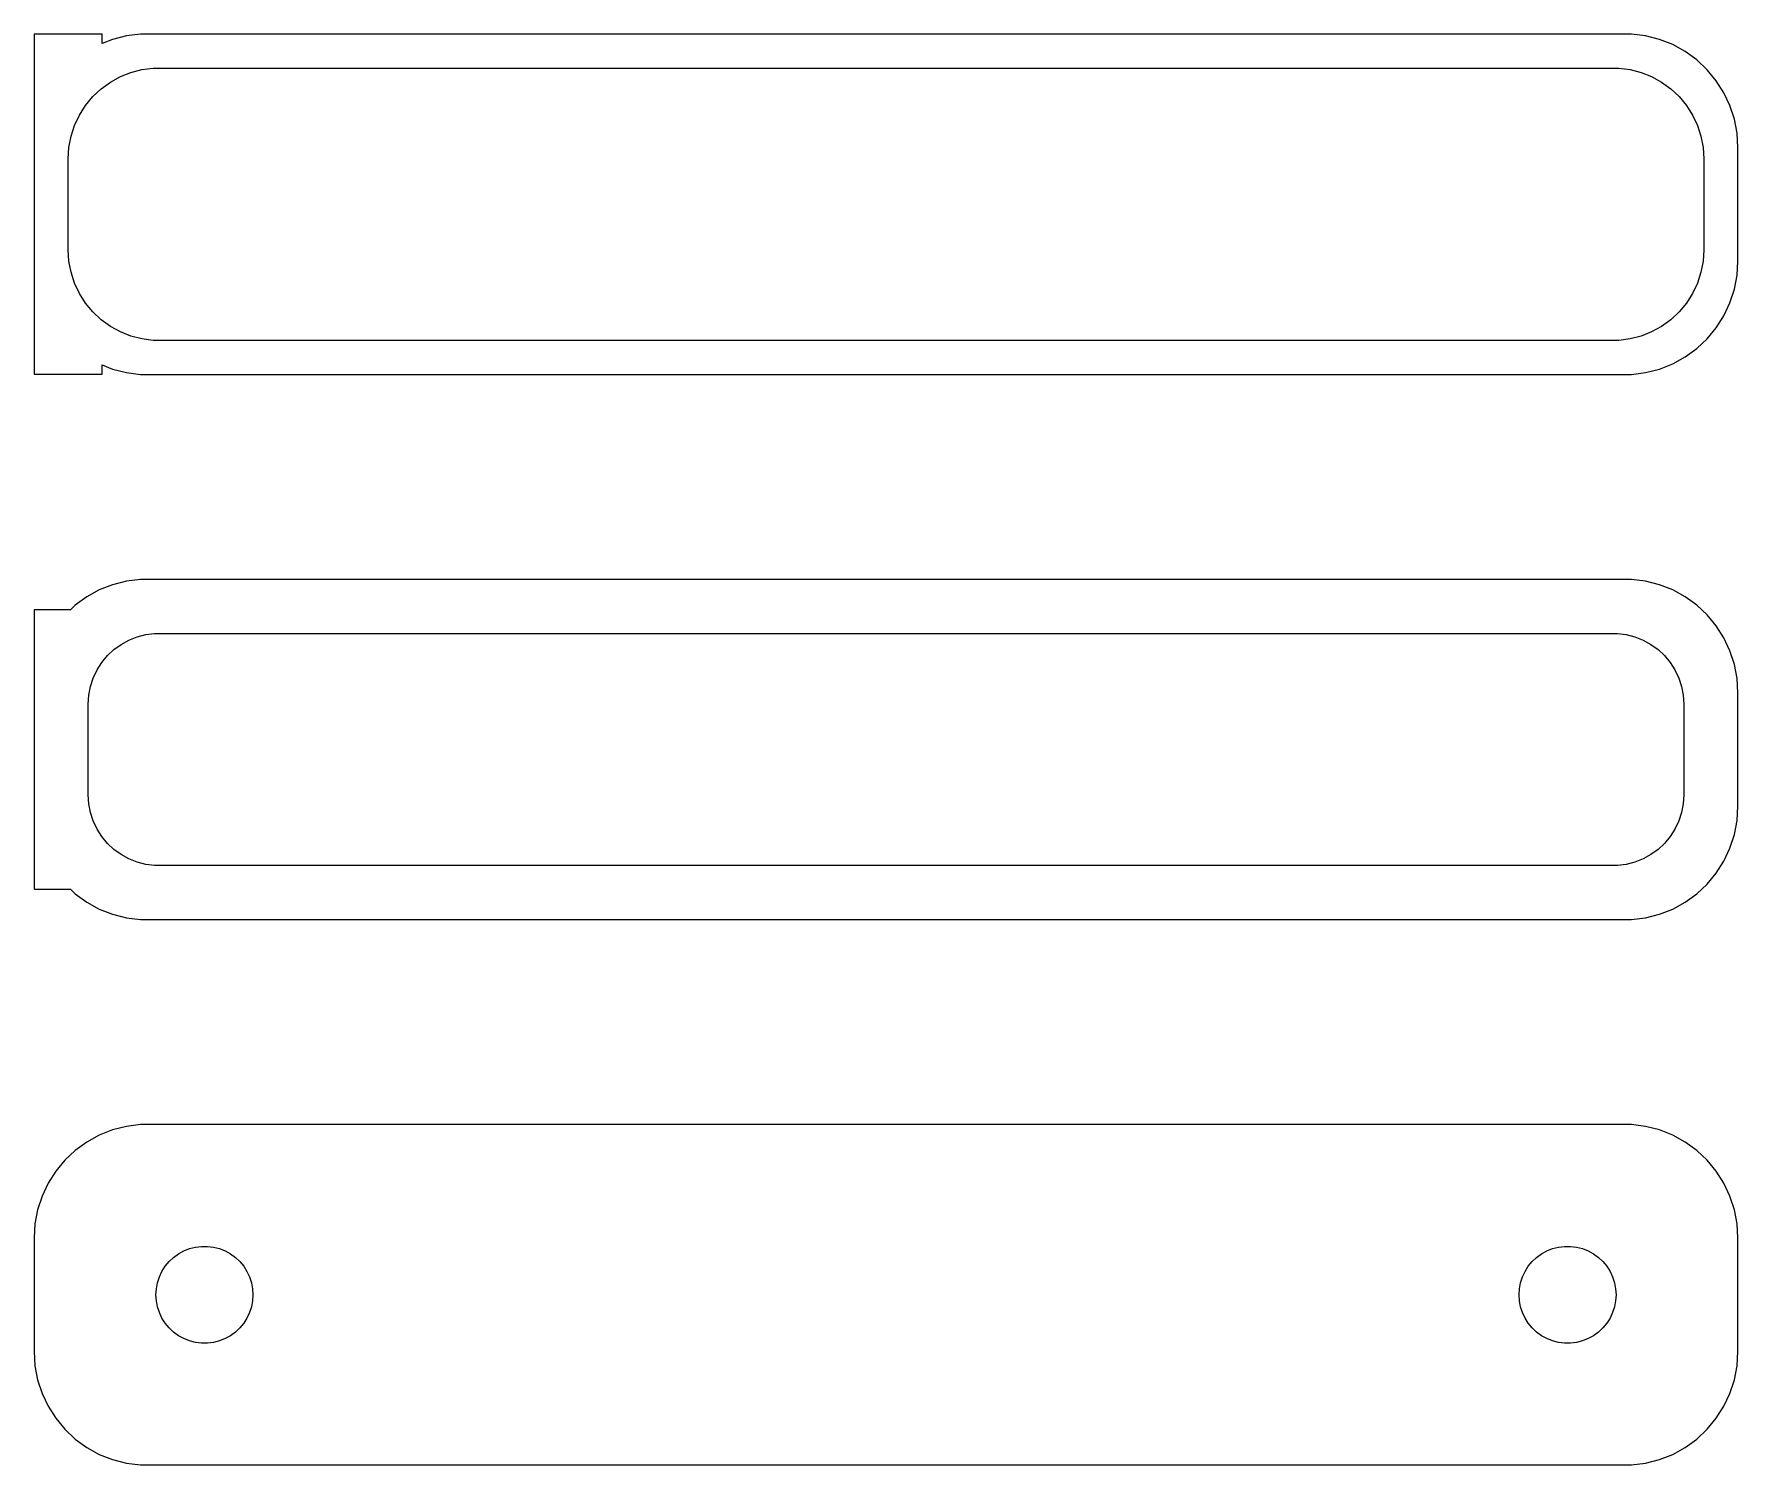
# Model space of a CAD drawing. Header units: metres. Extents: x -37.5 to 37.5, y 64.5 to 127.5.
import ezdxf

# ---------------------------------------------------------------- set-up
doc = ezdxf.new("R2010")
doc.units = ezdxf.units.M

msp = doc.modelspace()

# ---------------------------------------------------------------- linework, layer by layer
for p, q in [((-34.5, 127.479), (-37.5, 127.479)), ((-37.5, 127.479), (-37.5, 112.521)), ((-34.5, 127.075), (-34.5, 127.479)), ((-34.0451, 127.255), (-34.5, 127.075)), ((-33.4369, 127.411), (-34.0451, 127.255)), ((-32.8139, 127.49), (-33.4369, 127.411)), ((32.8139, 127.49), (-32.8139, 127.49)), ((33.4369, 127.411), (32.8139, 127.49)), ((34.0451, 127.255), (33.4369, 127.411)), ((34.6289, 127.024), (34.0451, 127.255)), ((35.1791, 126.722), (34.6289, 127.024)), ((35.6871, 126.353), (35.1791, 126.722)), ((36.1448, 125.923), (35.6871, 126.353)), ((-34.5497, 125.082), (-34.1433, 125.377)), ((-34.1433, 125.377), (-33.7031, 125.619)), ((-33.7031, 125.619), (-33.2361, 125.804)), ((-33.2361, 125.804), (-32.7495, 125.929)), ((-32.7495, 125.929), (-32.2512, 125.992)), ((-32.2512, 125.992), (32.2512, 125.992)), ((32.2512, 125.992), (32.7495, 125.929)), ((32.7495, 125.929), (33.2361, 125.804)), ((33.2361, 125.804), (33.7031, 125.619)), ((33.7031, 125.619), (34.1433, 125.377)), ((34.1433, 125.377), (34.5497, 125.082)), ((36.5451, 125.439), (36.1448, 125.923)), ((36.8815, 124.909), (36.5451, 125.439)), ((-35.2361, 124.351), (-34.9159, 124.738)), ((-34.9159, 124.738), (-34.5497, 125.082)), ((34.5497, 125.082), (34.9159, 124.738)), ((34.9159, 124.738), (35.2361, 124.351)), ((37.1489, 124.341), (36.8815, 124.909)), ((-35.7191, 123.472), (-35.5052, 123.927)), ((-35.5052, 123.927), (-35.2361, 124.351)), ((35.2361, 124.351), (35.5052, 123.927)), ((35.5052, 123.927), (35.7191, 123.472)), ((37.3429, 123.743), (37.1489, 124.341)), ((-35.8743, 122.995), (-35.7191, 123.472)), ((35.7191, 123.472), (35.8743, 122.995)), ((37.4606, 123.127), (37.3429, 123.743)), ((37.5, 122.5), (37.4606, 123.127)), ((-36, 122), (-35.9685, 122.501)), ((-35.9685, 122.501), (-35.8743, 122.995)), ((35.8743, 122.995), (35.9685, 122.501)), ((35.9685, 122.501), (36, 122)), ((37.5, 117.5), (37.5, 122.5)), ((-36, 118), (-36, 122)), ((36, 122), (36, 118)), ((-35.9685, 117.499), (-36, 118)), ((36, 118), (35.9685, 117.499)), ((-35.8743, 117.005), (-35.9685, 117.499)), ((-35.7191, 116.528), (-35.8743, 117.005)), ((35.8743, 117.005), (35.7191, 116.528)), ((35.9685, 117.499), (35.8743, 117.005)), ((37.4606, 116.873), (37.5, 117.5)), ((-35.5052, 116.073), (-35.7191, 116.528)), ((35.7191, 116.528), (35.5052, 116.073)), ((37.1489, 115.659), (37.3429, 116.257)), ((37.3429, 116.257), (37.4606, 116.873)), ((-35.2361, 115.649), (-35.5052, 116.073)), ((-34.9159, 115.262), (-35.2361, 115.649)), ((35.2361, 115.649), (34.9159, 115.262)), ((35.5052, 116.073), (35.2361, 115.649)), ((36.8815, 115.091), (37.1489, 115.659)), ((-34.5497, 114.918), (-34.9159, 115.262)), ((-34.1433, 114.623), (-34.5497, 114.918)), ((34.5497, 114.918), (34.1433, 114.623)), ((34.9159, 115.262), (34.5497, 114.918)), ((36.5451, 114.561), (36.8815, 115.091)), ((-33.7031, 114.381), (-34.1433, 114.623)), ((-33.2361, 114.196), (-33.7031, 114.381)), ((-32.7495, 114.071), (-33.2361, 114.196)), ((-32.2512, 114.008), (-32.7495, 114.071)), ((32.2512, 114.008), (-32.2512, 114.008)), ((32.7495, 114.071), (32.2512, 114.008)), ((33.2361, 114.196), (32.7495, 114.071)), ((33.7031, 114.381), (33.2361, 114.196)), ((34.1433, 114.623), (33.7031, 114.381)), ((35.6871, 113.647), (36.1448, 114.077)), ((36.1448, 114.077), (36.5451, 114.561)), ((34.6289, 112.976), (35.1791, 113.278)), ((35.1791, 113.278), (35.6871, 113.647)), ((-37.5, 112.521), (-34.5, 112.521)), ((-34.5, 112.521), (-34.5, 112.925)), ((-34.5, 112.925), (-34.0451, 112.745)), ((-34.0451, 112.745), (-33.4369, 112.589)), ((-33.4369, 112.589), (-32.8139, 112.51)), ((-32.8139, 112.51), (32.8139, 112.51)), ((32.8139, 112.51), (33.4369, 112.589)), ((33.4369, 112.589), (34.0451, 112.745)), ((34.0451, 112.745), (34.6289, 112.976)), ((-34.6289, 103.024), (-35.1791, 102.722)), ((-34.0451, 103.255), (-34.6289, 103.024)), ((-33.4369, 103.411), (-34.0451, 103.255)), ((-32.8139, 103.49), (-33.4369, 103.411)), ((32.8139, 103.49), (-32.8139, 103.49)), ((33.4369, 103.411), (32.8139, 103.49)), ((34.0451, 103.255), (33.4369, 103.411)), ((34.6289, 103.024), (34.0451, 103.255)), ((35.1791, 102.722), (34.6289, 103.024)), ((-35.9, 102.153), (-37.5, 102.153)), ((-37.5, 102.153), (-37.5, 89.8474)), ((-35.6871, 102.353), (-35.9, 102.153)), ((-35.1791, 102.722), (-35.6871, 102.353)), ((35.6871, 102.353), (35.1791, 102.722)), ((36.1448, 101.923), (35.6871, 102.353)), ((36.5451, 101.439), (36.1448, 101.923)), ((36.8815, 100.909), (36.5451, 101.439)), ((-33.9842, 100.399), (-33.668, 100.628)), ((-33.668, 100.628), (-33.3254, 100.817)), ((-33.3254, 100.817), (-32.9619, 100.961)), ((-32.9619, 100.961), (-32.5833, 101.058)), ((-32.5833, 101.058), (-32.1954, 101.107)), ((-32.1954, 101.107), (32.1954, 101.107)), ((32.1954, 101.107), (32.5833, 101.058)), ((32.5833, 101.058), (32.9619, 100.961)), ((32.9619, 100.961), (33.3254, 100.817)), ((33.3254, 100.817), (33.668, 100.628)), ((33.668, 100.628), (33.9842, 100.399)), ((37.1489, 100.341), (36.8815, 100.909)), ((-34.7279, 99.4996), (-34.5184, 99.8297)), ((-34.5184, 99.8297), (-34.2692, 100.131)), ((-34.2692, 100.131), (-33.9842, 100.399)), ((33.9842, 100.399), (34.2692, 100.131)), ((34.2692, 100.131), (34.5184, 99.8297)), ((34.5184, 99.8297), (34.7279, 99.4996)), ((37.3429, 99.7434), (37.1489, 100.341)), ((-35.0151, 98.7741), (-34.8943, 99.1459)), ((-34.8943, 99.1459), (-34.7279, 99.4996)), ((34.7279, 99.4996), (34.8943, 99.1459)), ((34.8943, 99.1459), (35.0151, 98.7741)), ((37.4606, 99.1267), (37.3429, 99.7434)), ((37.5, 98.5), (37.4606, 99.1267)), ((-35.1129, 98), (-35.0884, 98.3902)), ((-35.0884, 98.3902), (-35.0151, 98.7741)), ((35.0151, 98.7741), (35.0884, 98.3902)), ((35.0884, 98.3902), (35.1129, 98)), ((37.5, 93.5), (37.5, 98.5)), ((-35.1129, 94), (-35.1129, 98)), ((35.1129, 98), (35.1129, 94)), ((-35.0884, 93.6098), (-35.1129, 94)), ((35.1129, 94), (35.0884, 93.6098)), ((-35.0151, 93.2259), (-35.0884, 93.6098)), ((-34.8943, 92.8541), (-35.0151, 93.2259)), ((35.0151, 93.2259), (34.8943, 92.8541)), ((35.0884, 93.6098), (35.0151, 93.2259)), ((37.4606, 92.8733), (37.5, 93.5)), ((-34.7279, 92.5004), (-34.8943, 92.8541)), ((-34.5184, 92.1703), (-34.7279, 92.5004)), ((34.7279, 92.5004), (34.5184, 92.1703)), ((34.8943, 92.8541), (34.7279, 92.5004)), ((37.1489, 91.6594), (37.3429, 92.2566)), ((37.3429, 92.2566), (37.4606, 92.8733)), ((-34.2692, 91.8691), (-34.5184, 92.1703)), ((-33.9842, 91.6015), (-34.2692, 91.8691)), ((-33.668, 91.3717), (-33.9842, 91.6015)), ((33.9842, 91.6015), (33.668, 91.3717)), ((34.2692, 91.8691), (33.9842, 91.6015)), ((34.5184, 92.1703), (34.2692, 91.8691)), ((36.8815, 91.0912), (37.1489, 91.6594)), ((-33.3254, 91.1833), (-33.668, 91.3717)), ((-32.9619, 91.0394), (-33.3254, 91.1833)), ((-32.5833, 90.9422), (-32.9619, 91.0394)), ((-32.1954, 90.8932), (-32.5833, 90.9422)), ((32.1954, 90.8932), (-32.1954, 90.8932)), ((32.5833, 90.9422), (32.1954, 90.8932)), ((32.9619, 91.0394), (32.5833, 90.9422)), ((33.3254, 91.1833), (32.9619, 91.0394)), ((33.668, 91.3717), (33.3254, 91.1833)), ((36.5451, 90.5611), (36.8815, 91.0912)), ((35.6871, 89.6474), (36.1448, 90.0773)), ((36.1448, 90.0773), (36.5451, 90.5611)), ((-37.5, 89.8474), (-35.9, 89.8474)), ((-35.9, 89.8474), (-35.6871, 89.6474)), ((-35.6871, 89.6474), (-35.1791, 89.2784)), ((-35.1791, 89.2784), (-34.6289, 88.9759)), ((34.6289, 88.9759), (35.1791, 89.2784)), ((35.1791, 89.2784), (35.6871, 89.6474)), ((-34.6289, 88.9759), (-34.0451, 88.7447)), ((-34.0451, 88.7447), (-33.4369, 88.5886)), ((-33.4369, 88.5886), (-32.8139, 88.5099)), ((-32.8139, 88.5099), (32.8139, 88.5099)), ((32.8139, 88.5099), (33.4369, 88.5886)), ((33.4369, 88.5886), (34.0451, 88.7447)), ((34.0451, 88.7447), (34.6289, 88.9759)), ((-34.6289, 79.0241), (-35.1791, 78.7216)), ((-34.0451, 79.2553), (-34.6289, 79.0241)), ((-33.4369, 79.4114), (-34.0451, 79.2553)), ((-32.8139, 79.4901), (-33.4369, 79.4114)), ((32.8139, 79.4901), (-32.8139, 79.4901)), ((33.4369, 79.4114), (32.8139, 79.4901)), ((34.0451, 79.2553), (33.4369, 79.4114)), ((34.6289, 79.0241), (34.0451, 79.2553)), ((35.1791, 78.7216), (34.6289, 79.0241)), ((-35.6871, 78.3526), (-36.1448, 77.9227)), ((-35.1791, 78.7216), (-35.6871, 78.3526)), ((35.6871, 78.3526), (35.1791, 78.7216)), ((36.1448, 77.9227), (35.6871, 78.3526)), ((-36.5451, 77.4389), (-36.8815, 76.9088)), ((-36.1448, 77.9227), (-36.5451, 77.4389)), ((36.5451, 77.4389), (36.1448, 77.9227)), ((36.8815, 76.9088), (36.5451, 77.4389)), ((-36.8815, 76.9088), (-37.1489, 76.3406)), ((37.1489, 76.3406), (36.8815, 76.9088)), ((-37.1489, 76.3406), (-37.3429, 75.7434)), ((37.3429, 75.7434), (37.1489, 76.3406)), ((-37.4606, 75.1267), (-37.5, 74.5)), ((-37.3429, 75.7434), (-37.4606, 75.1267)), ((37.4606, 75.1267), (37.3429, 75.7434)), ((37.5, 74.5), (37.4606, 75.1267)), ((-37.5, 74.5), (-37.5, 69.5)), ((37.5, 69.5), (37.5, 74.5)), ((-31.5565, 73.4617), (-31.3611, 73.6453)), ((-31.3611, 73.6453), (-31.1441, 73.8029)), ((-31.1441, 73.8029), (-30.9091, 73.9321)), ((-30.9091, 73.9321), (-30.6598, 74.0308)), ((-30.6598, 74.0308), (-30.4001, 74.0975)), ((-30.4001, 74.0975), (-30.1341, 74.1311)), ((-30.1341, 74.1311), (-29.8659, 74.1311)), ((-29.8659, 74.1311), (-29.5999, 74.0975)), ((-29.5999, 74.0975), (-29.3401, 74.0308)), ((-29.3401, 74.0308), (-29.0908, 73.9321)), ((-29.0908, 73.9321), (-28.8559, 73.8029)), ((-28.8559, 73.8029), (-28.6389, 73.6453)), ((-28.6389, 73.6453), (-28.4434, 73.4617)), ((28.4434, 73.4617), (28.6389, 73.6453)), ((28.6389, 73.6453), (28.8559, 73.8029)), ((28.8559, 73.8029), (29.0908, 73.9321)), ((29.0908, 73.9321), (29.3401, 74.0308)), ((29.3401, 74.0308), (29.5999, 74.0975)), ((29.5999, 74.0975), (29.8659, 74.1311)), ((29.8659, 74.1311), (30.1341, 74.1311)), ((30.1341, 74.1311), (30.4001, 74.0975)), ((30.4001, 74.0975), (30.6598, 74.0308)), ((30.6598, 74.0308), (30.9091, 73.9321)), ((30.9091, 73.9321), (31.1441, 73.8029)), ((31.1441, 73.8029), (31.3611, 73.6453)), ((31.3611, 73.6453), (31.5565, 73.4617)), ((-32.0682, 72.531), (-31.9853, 72.786)), ((-31.9853, 72.786), (-31.8712, 73.0287)), ((-31.8712, 73.0287), (-31.7275, 73.2551)), ((-31.7275, 73.2551), (-31.5565, 73.4617)), ((-28.4434, 73.4617), (-28.2725, 73.2551)), ((-28.2725, 73.2551), (-28.1288, 73.0287)), ((-28.1288, 73.0287), (-28.0146, 72.786)), ((-28.0146, 72.786), (-27.9318, 72.531)), ((27.9318, 72.531), (28.0146, 72.786)), ((28.0146, 72.786), (28.1288, 73.0287)), ((28.1288, 73.0287), (28.2725, 73.2551)), ((28.2725, 73.2551), (28.4434, 73.4617)), ((31.5565, 73.4617), (31.7275, 73.2551)), ((31.7275, 73.2551), (31.8712, 73.0287)), ((31.8712, 73.0287), (31.9853, 72.786)), ((31.9853, 72.786), (32.0682, 72.531)), ((-32.1353, 72), (-32.1185, 72.2676)), ((-32.1185, 71.7324), (-32.1353, 72)), ((-32.1185, 72.2676), (-32.0682, 72.531)), ((-27.9318, 72.531), (-27.8815, 72.2676)), ((-27.8815, 72.2676), (-27.8647, 72)), ((-27.8647, 72), (-27.8815, 71.7324)), ((27.8647, 72), (27.8815, 72.2676)), ((27.8815, 71.7324), (27.8647, 72)), ((27.8815, 72.2676), (27.9318, 72.531)), ((32.0682, 72.531), (32.1185, 72.2676)), ((32.1185, 72.2676), (32.1353, 72)), ((32.1353, 72), (32.1185, 71.7324)), ((-32.0682, 71.469), (-32.1185, 71.7324)), ((-31.9853, 71.214), (-32.0682, 71.469)), ((-27.9318, 71.469), (-28.0146, 71.214)), ((-27.8815, 71.7324), (-27.9318, 71.469)), ((27.9318, 71.469), (27.8815, 71.7324)), ((28.0146, 71.214), (27.9318, 71.469)), ((32.0682, 71.469), (31.9853, 71.214)), ((32.1185, 71.7324), (32.0682, 71.469)), ((-31.8712, 70.9713), (-31.9853, 71.214)), ((-31.7275, 70.7449), (-31.8712, 70.9713)), ((-31.5565, 70.5383), (-31.7275, 70.7449)), ((-31.3611, 70.3547), (-31.5565, 70.5383)), ((-28.4434, 70.5383), (-28.6389, 70.3547)), ((-28.2725, 70.7449), (-28.4434, 70.5383)), ((-28.1288, 70.9713), (-28.2725, 70.7449)), ((-28.0146, 71.214), (-28.1288, 70.9713)), ((28.1288, 70.9713), (28.0146, 71.214)), ((28.2725, 70.7449), (28.1288, 70.9713)), ((28.4434, 70.5383), (28.2725, 70.7449)), ((28.6389, 70.3547), (28.4434, 70.5383)), ((31.5565, 70.5383), (31.3611, 70.3547)), ((31.7275, 70.7449), (31.5565, 70.5383)), ((31.8712, 70.9713), (31.7275, 70.7449)), ((31.9853, 71.214), (31.8712, 70.9713)), ((-31.1441, 70.1971), (-31.3611, 70.3547)), ((-30.9091, 70.0679), (-31.1441, 70.1971)), ((-30.6598, 69.9692), (-30.9091, 70.0679)), ((-30.4001, 69.9025), (-30.6598, 69.9692)), ((-30.1341, 69.8689), (-30.4001, 69.9025)), ((-29.8659, 69.8689), (-30.1341, 69.8689)), ((-29.5999, 69.9025), (-29.8659, 69.8689)), ((-29.3401, 69.9692), (-29.5999, 69.9025)), ((-29.0908, 70.0679), (-29.3401, 69.9692)), ((-28.8559, 70.1971), (-29.0908, 70.0679)), ((-28.6389, 70.3547), (-28.8559, 70.1971)), ((28.8559, 70.1971), (28.6389, 70.3547)), ((29.0908, 70.0679), (28.8559, 70.1971)), ((29.3401, 69.9692), (29.0908, 70.0679)), ((29.5999, 69.9025), (29.3401, 69.9692)), ((29.8659, 69.8689), (29.5999, 69.9025)), ((30.1341, 69.8689), (29.8659, 69.8689)), ((30.4001, 69.9025), (30.1341, 69.8689)), ((30.6598, 69.9692), (30.4001, 69.9025)), ((30.9091, 70.0679), (30.6598, 69.9692)), ((31.1441, 70.1971), (30.9091, 70.0679)), ((31.3611, 70.3547), (31.1441, 70.1971)), ((-37.5, 69.5), (-37.4606, 68.8733)), ((37.4606, 68.8733), (37.5, 69.5)), ((-37.4606, 68.8733), (-37.3429, 68.2566)), ((-37.3429, 68.2566), (-37.1489, 67.6594)), ((37.1489, 67.6594), (37.3429, 68.2566)), ((37.3429, 68.2566), (37.4606, 68.8733)), ((-37.1489, 67.6594), (-36.8815, 67.0912)), ((36.8815, 67.0912), (37.1489, 67.6594)), ((-36.8815, 67.0912), (-36.5451, 66.5611)), ((36.5451, 66.5611), (36.8815, 67.0912)), ((-36.5451, 66.5611), (-36.1448, 66.0773)), ((-36.1448, 66.0773), (-35.6871, 65.6474)), ((35.6871, 65.6474), (36.1448, 66.0773)), ((36.1448, 66.0773), (36.5451, 66.5611)), ((-35.6871, 65.6474), (-35.1791, 65.2784)), ((-35.1791, 65.2784), (-34.6289, 64.9759)), ((34.6289, 64.9759), (35.1791, 65.2784)), ((35.1791, 65.2784), (35.6871, 65.6474)), ((-34.6289, 64.9759), (-34.0451, 64.7447)), ((-34.0451, 64.7447), (-33.4369, 64.5886)), ((-33.4369, 64.5886), (-32.8139, 64.5099)), ((-32.8139, 64.5099), (32.8139, 64.5099)), ((32.8139, 64.5099), (33.4369, 64.5886)), ((33.4369, 64.5886), (34.0451, 64.7447)), ((34.0451, 64.7447), (34.6289, 64.9759))]:
    msp.add_line(p, q)

doc.saveas('drawing.dxf')
